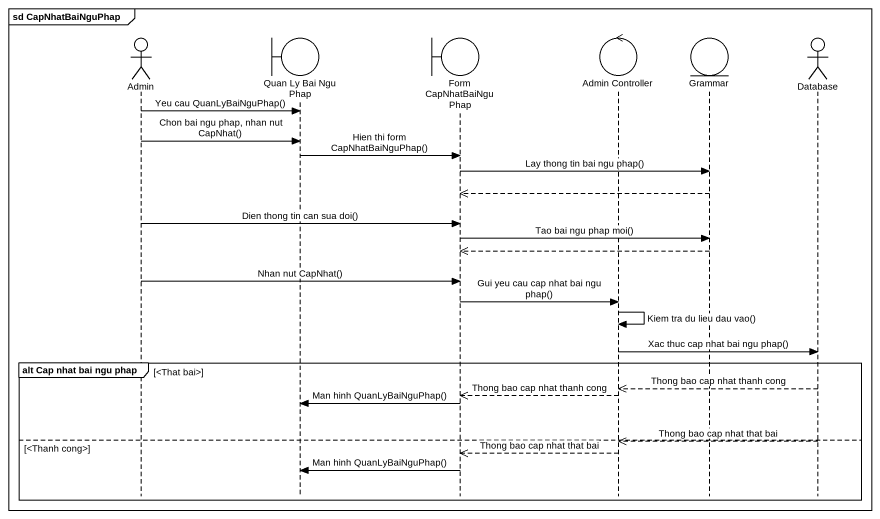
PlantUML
@startuml
mainframe sd CapNhatBaiNguPhap
hide footbox
actor Admin
boundary "Quan Ly Bai Ngu Phap" as Quan_Ly_Bai_Ngu_Phap
boundary "Form CapNhatBaiNguPhap" as Form_CapNhatBaiNguPhap
control "Admin Controller" as Admin_Controller
entity Grammar
actor "Database" as Database_

Admin -> Quan_Ly_Bai_Ngu_Phap : Yeu cau QuanLyBaiNguPhap()
Admin -> Quan_Ly_Bai_Ngu_Phap : Chon bai ngu phap, nhan nut CapNhat()
Quan_Ly_Bai_Ngu_Phap -> Form_CapNhatBaiNguPhap : Hien thi form CapNhatBaiNguPhap()
Form_CapNhatBaiNguPhap -> Grammar : Lay thong tin bai ngu phap()
Grammar -->> Form_CapNhatBaiNguPhap
Admin -> Form_CapNhatBaiNguPhap : Dien thong tin can sua doi()
Form_CapNhatBaiNguPhap -> Grammar : Tao bai ngu phap moi()
Grammar -->> Form_CapNhatBaiNguPhap
Admin -> Form_CapNhatBaiNguPhap : Nhan nut CapNhat()
Form_CapNhatBaiNguPhap -> Admin_Controller : Gui yeu cau cap nhat bai ngu phap()
Admin_Controller -> Admin_Controller : Kiem tra du lieu dau vao()
Admin_Controller -> Database_ : Xac thuc cap nhat bai ngu phap()
group alt Cap nhat bai ngu phap [<That bai>]
  Database_ -->> Admin_Controller : Thong bao cap nhat thanh cong
  Admin_Controller -->> Form_CapNhatBaiNguPhap : Thong bao cap nhat thanh cong
  Form_CapNhatBaiNguPhap -> Quan_Ly_Bai_Ngu_Phap : Man hinh QuanLyBaiNguPhap()
else <Thanh cong>
  Database_ -->> Admin_Controller : Thong bao cap nhat that bai
  Admin_Controller -->> Form_CapNhatBaiNguPhap : Thong bao cap nhat that bai
  Form_CapNhatBaiNguPhap -> Quan_Ly_Bai_Ngu_Phap : Man hinh QuanLyBaiNguPhap()
end
@enduml
